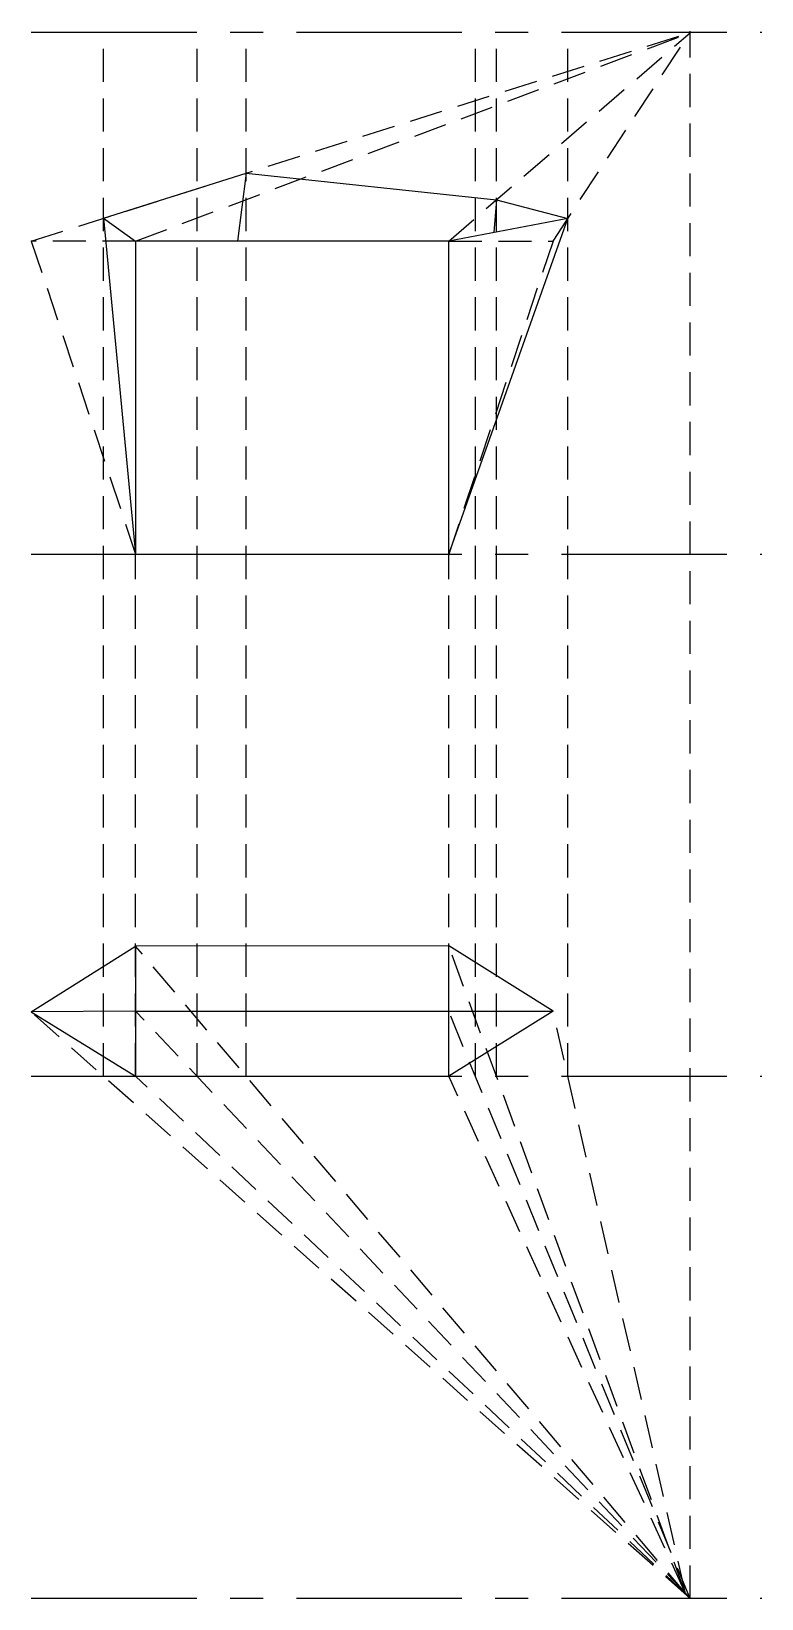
# Model space of a CAD drawing. Header units: millimetres. Extents: x -20 to 120, y -200 to 100.
import ezdxf

# ---------------------------------------------------------------- set-up
doc = ezdxf.new("R2010")
doc.units = ezdxf.units.MM
doc.linetypes.add('CENTER', pattern=[50.8, 31.75, -6.35, 6.35, -6.35])
doc.linetypes.add('HIDDEN', pattern=[9.525, 6.35, -3.175])
for name, color, linetype in [('Ašinės', 94, 'CENTER'), ('Nematomos', 5, 'HIDDEN'), ('Nematomos2', 1, 'HIDDEN'), ('Pagrindinis', 7, 'Continuous')]:
    doc.layers.add(name, color=color, linetype=linetype)

msp = doc.modelspace()

# ---------------------------------------------------------------- linework, layer by layer
at = {"layer": 'Ašinės'}
for p, q in [((-20, 100), (120, 100)), ((-20, 0), (120, 0)), ((-20, -100), (120, -100)), ((-20, -200), (120, -200))]:
    msp.add_line(p, q, dxfattribs=at)
at = {"layer": 'Nematomos'}
for p, q in [((-6.16, -100), (-6.16, 100)), ((11.78, -100), (11.78, 100)), ((21.19, -100), (21.19, 100)), ((65.13, -100), (65.13, 100)), ((69.15, -100), (69.15, 100)), ((82.84, -100), (82.84, 100)), ((106.29, 99.92), (106.29, 100.18)), ((106.29, -200.08), (106.29, 99.92)), ((105.4, -199.06), (60, -75)), ((106.2, -200), (0, -75.07)), ((106.29, -200.08), (-20, -87.69)), ((106.29, -200), (0, -87.54)), ((106.29, -200.08), (60, -87.54)), ((105.4, -199.06), (80, -87.54))]:
    msp.add_line(p, q, dxfattribs=at)
at = {"layer": 'Nematomos2'}
for p, q in [((-20, 60), (106.29, 99.92)), ((0, 60), (106.29, 99.92)), ((60, 60), (106.29, 99.92)), ((80, 60), (106.29, 99.92)), ((0, 60), (-20, 60)), ((-20, 60), (0, 0)), ((60, 60), (60, 60)), ((60, 60), (80, 60)), ((80, 60), (60, 0)), ((0, -100), (0, 0)), ((60, -100), (60, 0)), ((106.29, -200), (0, -100)), ((105.4, -199.06), (60, -100))]:
    msp.add_line(p, q, dxfattribs=at)
at = {"layer": 'Pagrindinis'}
for p, q in [((-6.16, 64.37), (21.19, 73.02)), ((21.19, 73.02), (19.51, 60)), ((21.19, 73.02), (69.15, 67.89)), ((69.15, 67.89), (68.67, 61.64)), ((69.15, 67.89), (82.84, 64.31)), ((-6.16, 64.37), (0, 0)), ((-6.16, 64.37), (0, 60)), ((60, 0), (82.84, 64.31)), ((82.84, 64.31), (60, 60)), ((60, 60), (0, 60)), ((0, 60), (0, 0)), ((60, 0), (60, 60)), ((0, 0), (60, 0)), ((60, -75), (0, -75.07)), ((60, -100), (60, -75)), ((80, -87.54), (60, -75)), ((-20, -87.69), (0, -75.07)), ((0, -75.07), (0, -100)), ((0, -87.54), (-20, -87.69)), ((-20, -87.69), (0, -100)), ((0, -87.54), (60, -87.54)), ((60, -87.54), (80, -87.54)), ((80, -87.54), (60, -100)), ((0, -100), (60, -100))]:
    msp.add_line(p, q, dxfattribs=at)

doc.saveas('drawing.dxf')
